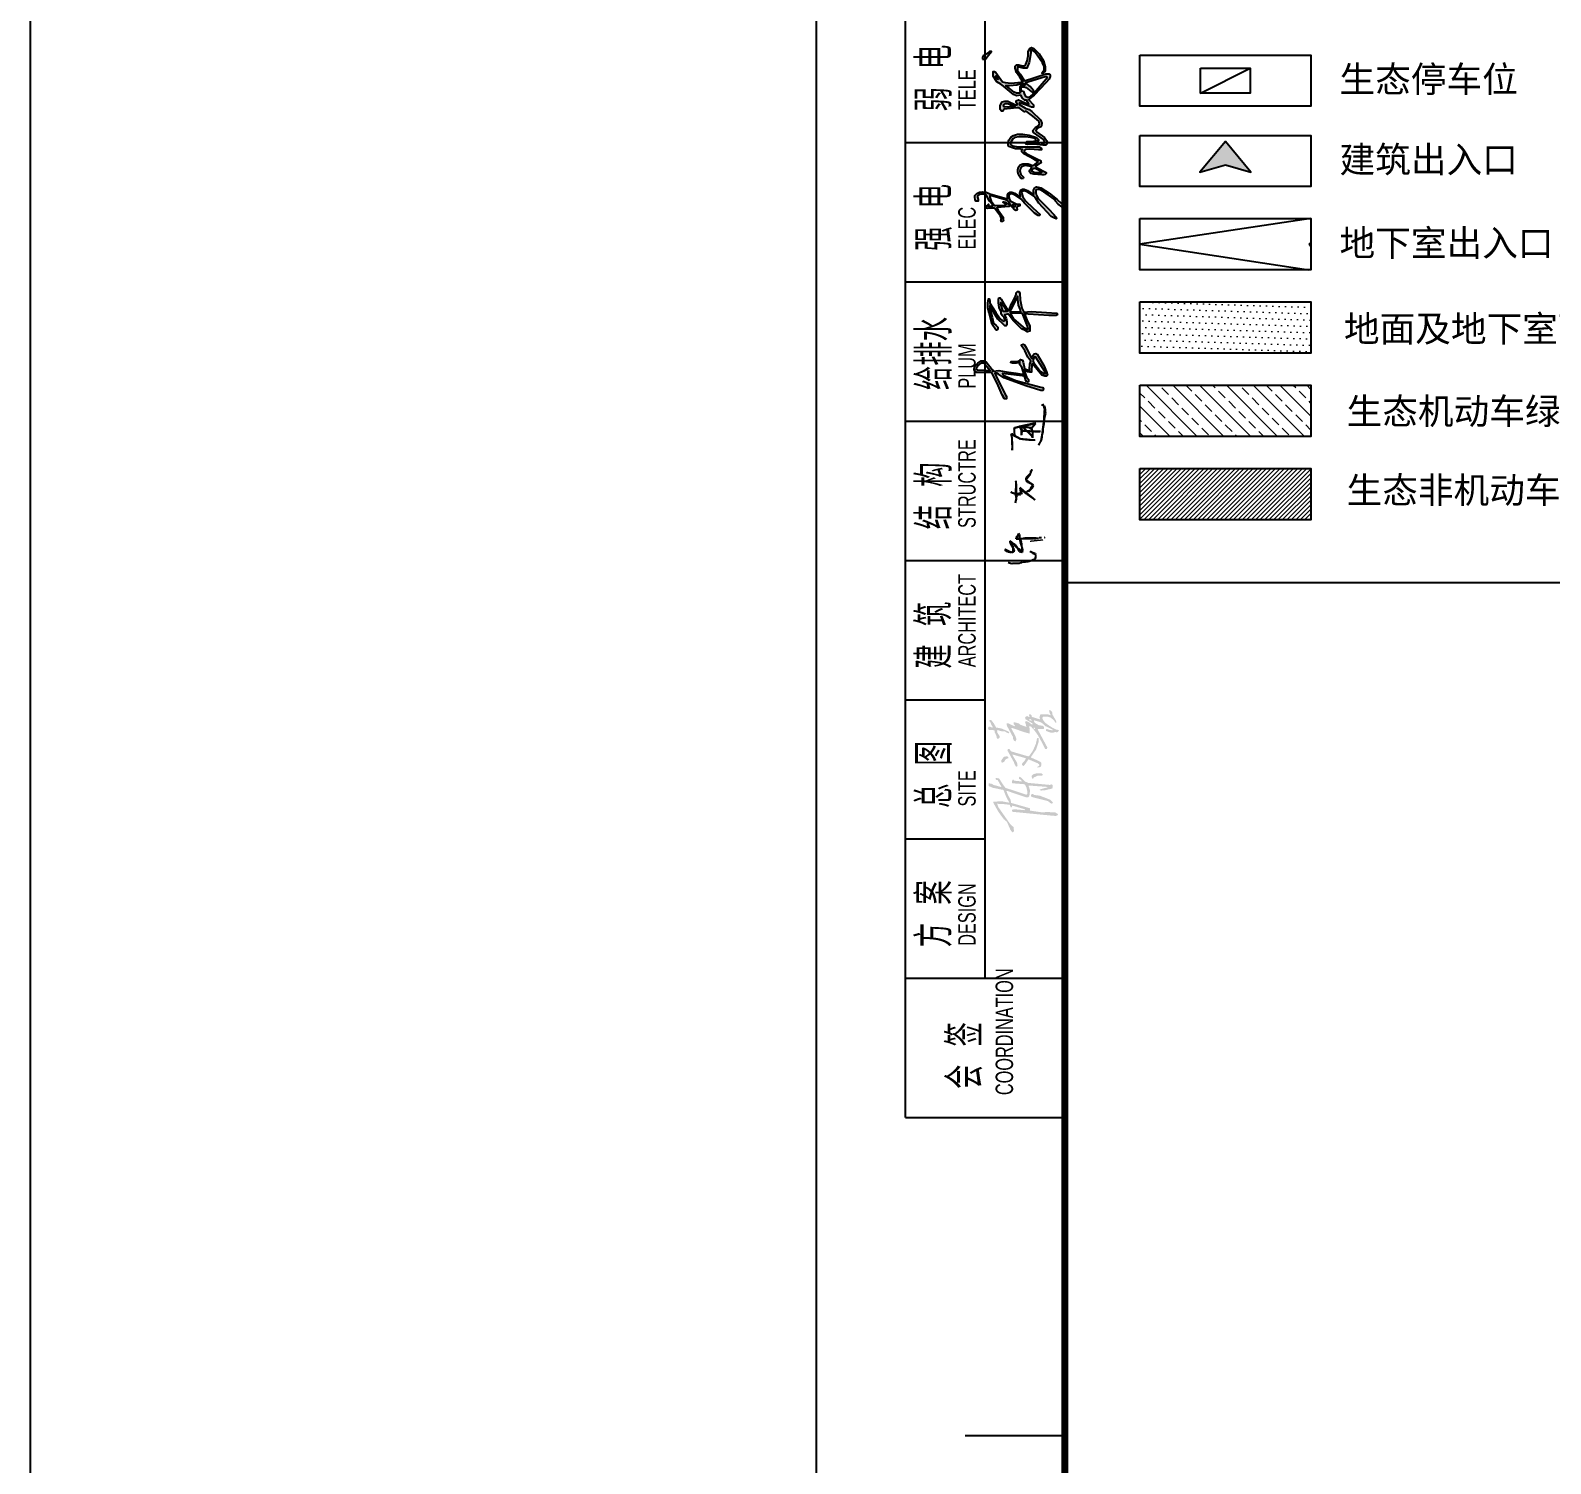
# Model space of a CAD drawing. Extents: x 36524853 to 36525459, y 2743936 to 2747542.
# Drawn here: x 36524853.7 to 36524930.1, y 2744806.7 to 2744878.7 of the extents above; entities that cross this region are included whole.
import ezdxf

# ---------------------------------------------------------------- set-up
doc = ezdxf.new("R2010")
doc.units = 0
doc.header["$LTSCALE"] = 1000
doc.header["$MEASUREMENT"] = 0
doc.layers.add('0-有效绿地', color=96, linetype='Continuous', lineweight=5)
for name, color, linetype in [('0-规划文字', 7, 'Continuous'), ('0-规划车位', 8, 'Continuous'), ('0-规划道路', 4, 'Continuous'), ('_0', 7, 'Continuous'), ('A0-11 图框-粗线', 16, 'Continuous'), ('A0-13 图框-细线', 7, 'Continuous'), ('A0-21 图框-不可改文字', 7, 'Continuous'), ('linlin', 3, 'Continuous'), ('NT图签', 7, 'Continuous'), ('TK_图框', 7, 'Continuous'), ('图层1', 7, 'Continuous'), ('签名', 7, 'Continuous'), ('道路', 251, 'Continuous'), ('道路绿化-d', 3, 'Continuous')]:
    doc.layers.add(name, color=color, linetype=linetype)
doc.layers.add('yichutu', color=7, linetype='Continuous', true_color=0xffffff, plot=False)
doc.styles.add('SKED-宋体', font='XCSG', dxfattribs={"width": 0.7, "bigfont": 'HZTXT'})
doc.styles.add('黑体', font='simhei.ttf')

# ---------------------------------------------------------------- blocks, each defined once
blk = doc.blocks.new('fdsafadf')
at = {"layer": '_0'}
h = blk.add_hatch(color=1, dxfattribs=at)
h.dxf.hatch_style = 1
h.paths.add_polyline_path([(0, -0.236), (-0.263, 0.655), (0.813, -0.236), (-0.263, -1.128)])
at = {"layer": '_0', "color": 1}
blk.add_lwpolyline([(0, -0.236), (-0.263, 0.655), (0.813, -0.236), (-0.263, -1.128)], close=True, dxfattribs=at)
blk = doc.blocks.new('车位')
at = {"layer": '道路绿化-d', "color": 8}
blk.add_line((-2.64, -1.22), (2.36, 1.28), dxfattribs=at)
blk.add_lwpolyline([(-2.64, 1.28), (2.36, 1.28), (2.36, -1.22), (-2.64, -1.22), (-2.64, 1.28)], close=True, dxfattribs=at)
blk = doc.blocks.new('A$C6C80078C')
h = blk.add_hatch(color=256)
h.paths.add_polyline_path([(1132, -620), (1144, -616), (1145, -607), (1143, -607), (1136, -607), (1133, -613), (1133, -616)], flags=16)
h.paths.add_polyline_path([(1215, -585), (1219, -564), (1228, -564), (1232, -571), (1227, -579), (1220, -586)], flags=16)
h.paths.add_polyline_path([(1014, -415), (1032, -404), (1053, -402), (1158, -345), (1172, -339), (1187, -339), (1190, -347), (1186, -361), (1160, -415), (1161, -423), (1171, -417), (1181, -409), (1197, -409), (1199, -417), (1187, -460), (1174, -476), (1153, -534), (1177, -530), (1197, -522), (1209, -526), (1210, -536), (1201, -557), (1180, -583), (1177, -592), (1181, -597), (1188, -592), (1201, -572), (1229, -526), (1244, -522), (1254, -527), (1260, -541), (1253, -556), (1251, -567), (1271, -560), (1279, -564), (1278, -576), (1268, -585), (1252, -589), (1227, -671), (1250, -664), (1276, -673), (1279, -689), (1277, -748), (1271, -768), (1268, -776), (1291, -764), (1313, -762), (1320, -762), (1317, -775), (1298, -790), (1274, -793), (1213, -829), (1194, -831), (1193, -824), (1220, -805), (1244, -776), (1255, -747), (1253, -698), (1239, -691), (1218, -702), (1193, -722), (1164, -762), (1139, -803), (1126, -831), (1122, -857), (1103, -848), (1100, -836), (1102, -818), (1096, -800), (1097, -773), (1111, -735), (1111, -729), (1126, -727), (1132, -736), (1122, -767), (1120, -790), (1121, -799), (1130, -787), (1161, -722), (1183, -701), (1201, -672), (1218, -610), (1210, -610), (1196, -616), (1182, -636), (1169, -658), (1165, -692), (1154, -710), (1142, -710), (1132, -706), (1132, -690), (1133, -646), (1114, -654), (1036, -696), (970, -731), (951, -742), (936, -738), (933, -722), (943, -716), (996, -690), (1072, -648), (1126, -608), (1155, -581), (1161, -565), (1150, -564), (1137, -567), (1122, -567), (1100, -566), (1087, -566), (1101, -514), (1143, -392), (1137, -385), (1126, -392), (1066, -424), (1034, -436), (1019, -432), (1010, -427)])
h.paths.add_polyline_path([(1049, -271), (1065, -268), (1093, -249), (1113, -245), (1122, -247), (1110, -289), (1108, -322), (1094, -345), (1090, -361), (1098, -366), (1109, -354), (1137, -288), (1147, -235), (1188, -212), (1221, -186), (1223, -171), (1210, -167), (1200, -177), (1169, -191), (1150, -203), (1148, -191), (1156, -173), (1156, -161), (1142, -156), (1129, -157), (1123, -165), (1123, -179), (1121, -205), (1118, -219), (1101, -220), (1083, -230), (1062, -238), (1036, -244), (1036, -258), (1047, -270)])
h.paths.add_polyline_path([(758, -433), (786, -416), (804, -411), (889, -364), (916, -349), (923, -347), (931, -350), (934, -357), (935, -364), (930, -371), (916, -378), (911, -383), (862, -551), (865, -562), (919, -600), (987, -629), (1031, -638), (1045, -643), (1042, -655), (1034, -656), (1001, -655), (930, -631), (854, -579), (849, -582), (821, -646), (808, -671), (798, -681), (776, -682), (762, -680), (755, -669), (752, -655), (752, -634), (763, -653), (769, -662), (782, -661), (794, -645), (832, -556), (775, -516), (765, -504), (777, -492), (787, -491), (799, -499), (808, -510), (840, -531), (847, -515), (880, -397), (871, -399), (799, -442), (776, -447), (766, -446), (762, -440)])
h.paths.add_polyline_path([(802, -300), (808, -316), (827, -325), (836, -336), (842, -349), (842, -355), (853, -355), (860, -348), (861, -335), (858, -314), (839, -298), (824, -288), (811, -286), (800, -292), (797, -297)])
h.paths.add_polyline_path([(643, -603), (652, -607), (670, -645), (670, -674), (670, -692), (683, -697), (695, -683), (695, -639), (685, -604), (670, -588), (656, -588), (644, -592), (640, -598)])
h.paths.add_polyline_path([(409, -795), (432, -772), (472, -669), (479, -615), (488, -598), (489, -586), (470, -579), (460, -588), (454, -607), (420, -746), (399, -773), (394, -785), (400, -798)], flags=17)
h.paths.add_polyline_path([(122, -412), (161, -408), (188, -377), (356, -259), (392, -245), (391, -290), (383, -369), (357, -380), (359, -391), (369, -392), (374, -396), (337, -523), (329, -516), (338, -417), (332, -390), (316, -394), (312, -405), (275, -785), (272, -823), (278, -843), (290, -849), (306, -821), (311, -741), (307, -690), (325, -569), (348, -569), (401, -383), (433, -378), (481, -351), (519, -337), (519, -346), (455, -535), (455, -551), (469, -564), (523, -571), (555, -562), (570, -556), (573, -557), (559, -745), (555, -745), (548, -718), (537, -677), (530, -667), (523, -678), (526, -718), (543, -790), (562, -796), (576, -796), (585, -783), (579, -765), (599, -552), (613, -521), (648, -485), (661, -470), (651, -460), (638, -461), (635, -473), (616, -490), (613, -491), (621, -414), (634, -403), (620, -393), (600, -391), (595, -399), (586, -513), (578, -522), (550, -536), (511, -545), (492, -545), (481, -536), (550, -328), (583, -303), (642, -265), (648, -238), (648, -229), (631, -233), (628, -240), (628, -250), (560, -288), (558, -285), (579, -210), (592, -188), (594, -163), (567, -163), (561, -178), (551, -201), (532, -291), (530, -307), (461, -335), (407, -364), (403, -365), (416, -296), (414, -209), (400, -209), (385, -217), (309, -260), (240, -311), (213, -343), (170, -361), (134, -377), (118, -388), (109, -396), (116, -409)])
blk = doc.blocks.new('liping')
at = {"layer": '图层1'}
h = blk.add_hatch(color=256, dxfattribs=at)
h.dxf.hatch_style = 1
h.paths.add_polyline_path([(-45.1, 14.9), (-54.2, 10.9), (-55.3, 10.1), (-58.1, 8.7), (-58.1, 6.9), (-55.9, 6.9), (-53.2, 8.3), (-35.9, 17.1), (-32.9, 18.2), (-32.9, 16.2), (-33.8, 14.8), (-37.5, 9.4), (-45.4, -12.3), (-49.8, -27.1), (-49.8, -29.1), (-48.7, -29.9), (-47, -29.2), (-46.5, -27.1), (-43.6, -16.1), (-39.9, -2.4), (-34.8, 10.1), (-33.2, 10.8), (-35.4, -8.6), (-35.4, -9.6), (-34.6, -9.6), (-33.7, -8.7), (-32.9, -2.8), (-31.5, 7.1), (-30.1, 14.3), (-30.8, 20), (-29.3, 21.1), (-21.4, 26.9), (-20.5, 29.1), (-20.5, 31.7), (-22.8, 35.3), (-26.6, 38.4), (-29, 38.9), (-30.3, 38.3), (-32.2, 36.2), (-32.2, 33.8), (-32.2, 26.7), (-32.2, 21.4)])
h.paths.add_polyline_path([(-30.5, 22.5), (-29.9, 35), (-28.7, 36.6), (-27.5, 36.6), (-25.6, 35.1), (-23.8, 33.1), (-22.6, 31.2), (-22.6, 29.9), (-23.9, 28.2), (-26.5, 25.8), (-29.9, 23.4)], flags=16)
h.paths.add_polyline_path([(-26.6, -10.8), (-22, -9.6), (-20, -9.1), (-19.3, -7), (-19.8, -6.7), (-20.6, -5.9), (-21, -4.9), (-21.2, -2.9), (-21.2, 0.5), (-21.2, 2.2), (-22.3, 2.7), (-23, 0.8), (-23, -3.2), (-22.5, -5.1), (-21.4, -5.1), (-20.7, -6.3), (-24.5, -6.3), (-26.9, -8.3), (-34.3, -10.6), (-40.1, -12.4), (-41.6, -13.5), (-41.5, -14.9), (-39, -14.9), (-36.3, -13.1), (-31.1, -11.2), (-29, -10.7), (-31.4, -14.4), (-31.9, -16.2), (-31.9, -18), (-30.1, -18), (-24.9, -18.3), (-23.3, -18.6), (-23.6, -19), (-34.6, -28.2), (-35.9, -31), (-35.9, -32.9), (-34.9, -33.8), (-31.5, -32.9), (-25.3, -30.1), (-18.1, -25.9), (-14, -23.5), (-13.3, -22.1), (-13.6, -20.5), (-14.6, -19.9), (-16.7, -18.8), (-18.3, -18), (-8.2, -13.1), (-4.6, -11.2), (-4, -9.7), (-4.6, -8.2), (-5.7, -8.2), (-10.2, -11.4), (-16.9, -14.3), (-20.9, -17.2), (-24, -16.2), (-28.5, -15.9), (-30.3, -15.9), (-30.3, -14.7), (-29.6, -13.6), (-28, -11.2)])
h.paths.add_polyline_path([(-20.7, -19.3), (-19.5, -19.5), (-17, -20.5), (-16.5, -21.9), (-31, -31), (-33.2, -32.1), (-33.2, -30.2), (-31.1, -27), (-22.6, -20.4)], flags=16)
h.paths.add_polyline_path([(11.1, -8.2), (9.1, -12.2), (8.2, -14), (8.8, -16.2), (10.7, -16.2), (13.7, -16.2), (19.9, -13.3), (25.9, -11.1), (25.7, -14.6), (24.4, -35.1), (24.4, -41.9), (25.2, -43.8), (26.5, -42.9), (27.2, -32.9), (28.2, -17.5), (27.7, -10.5), (31.4, -8.4), (39.7, -6.8), (46.5, -6.3), (48.1, -5.3), (48.1, -4.2), (46.8, -2.8), (45.1, -2.8), (43.4, -2.1), (39.2, -0.2), (35.3, 2), (30.6, 3.8), (29, 5.1), (35.8, 9.4), (40.3, 12), (41.7, 13), (41.7, 14.3), (40.2, 14.8), (36.9, 14.8), (32.2, 14), (27.9, 12), (25.7, 12), (24.1, 10.7), (22.2, 9.1), (19.2, 8.5), (18.7, 10.2), (19.4, 11.1), (21, 13.2), (27.3, 17.3), (36.5, 23.3), (38.6, 23.3), (40.8, 23.8), (40.8, 24.5), (36.4, 25.3), (31.9, 25.3), (27, 24), (15.5, 20.8), (10, 17.4), (9.9, 16.7), (10.9, 15.2), (12.7, 15.2), (14.3, 16.9), (16.6, 19.5), (22.6, 21), (31.3, 23.3), (33.8, 23.3), (30.8, 21.5), (20.7, 15.3), (15.5, 9.9), (14, 8.5), (14, 7.1), (15.2, 6.4), (18.1, 6.4), (21.5, 7.2), (24.9, 8.9), (25.6, 5.7), (25.6, 4.8), (19.3, 0.3)])
h.paths.add_polyline_path([(21.1, -0.3), (26.7, 3.2), (26.1, -8.9), (13.6, -14.1), (11.4, -14.7), (10.4, -14.1), (11.4, -12.2), (12.7, -9.6), (15, -7.1)], flags=16)
h.paths.add_polyline_path([(28, 3.7), (30.6, 2.2), (37.4, -1.3), (41.1, -3.2), (43.1, -4), (43.1, -4.5), (40.4, -4.5), (34.4, -5.1), (30.5, -6.6), (28, -7.3)], flags=16)
h.paths.add_polyline_path([(28.4, 6), (28.2, 6.8), (28.4, 10.2), (35.5, 12.5), (37, 12.5), (34.5, 10.1)], flags=16)
for points in [[(-57.7, 9), (-54.2, 10.9), (-45.1, 14.9), (-32.2, 21.4), (-32.2, 26.7), (-32.2, 33.8), (-32.2, 36.2), (-30.3, 38.3), (-29, 38.9), (-26.6, 38.4), (-22.8, 35.3), (-20.5, 31.7), (-20.5, 29.1), (-21.4, 26.9), (-29.3, 21.1), (-30.8, 20), (-30.1, 14.3), (-31.5, 7.1), (-32.9, -2.8), (-33.7, -8.7), (-34.6, -9.6), (-35.4, -9.6), (-35.4, -8.6), (-33.2, 10.8), (-34.8, 10.1), (-39.9, -2.4), (-43.6, -16.1), (-46.5, -27.1), (-47, -29.2), (-48.7, -29.9), (-49.8, -29.1), (-49.8, -27.1), (-45.4, -12.3), (-37.5, 9.4), (-33.8, 14.8), (-32.9, 16.2), (-32.9, 18.2), (-35.9, 17.1), (-53.2, 8.3), (-55.9, 6.9), (-58.1, 6.9), (-58.1, 8.7), (-55.3, 10.1), (-54.2, 10.9)], [(-30.5, 22.5), (-29.9, 35), (-28.7, 36.6), (-27.5, 36.6), (-25.6, 35.1), (-23.8, 33.1), (-22.6, 31.2), (-22.6, 29.9), (-23.9, 28.2), (-26.5, 25.8), (-29.9, 23.4), (-30.5, 22.5)], [(10, 17.4), (15.5, 20.8), (27, 24), (31.9, 25.3), (36.4, 25.3), (40.8, 24.5), (40.8, 23.8), (38.6, 23.3), (36.5, 23.3), (27.3, 17.3), (21, 13.2), (19.4, 11.1), (18.7, 10.2), (19.2, 8.5), (22.2, 9.1), (24.1, 10.7), (25.7, 12), (27.9, 12), (32.2, 14), (36.9, 14.8), (40.2, 14.8), (41.7, 14.3), (41.7, 13), (40.3, 12), (35.8, 9.4), (29, 5.1), (30.6, 3.8), (35.3, 2), (39.2, -0.2), (43.4, -2.1), (45.1, -2.8), (46.8, -2.8), (48.1, -4.2), (48.1, -5.3), (46.5, -6.3), (39.7, -6.8), (31.4, -8.4), (27.7, -10.5), (28.2, -17.5), (27.2, -32.9), (26.5, -42.9), (25.2, -43.8), (24.4, -41.9), (24.4, -35.1), (25.7, -14.6), (25.9, -11.1), (19.9, -13.3), (13.7, -16.2), (10.7, -16.2), (8.8, -16.2), (8.2, -14), (9.1, -12.2), (11.1, -8.2), (19.3, 0.3), (25.6, 4.8), (25.6, 5.7), (24.9, 8.9), (21.5, 7.2), (18.1, 6.4), (15.2, 6.4), (14, 7.1), (14, 8.5), (15.5, 9.9), (20.7, 15.3), (30.8, 21.5), (33.8, 23.3), (33.8, 23.3), (31.3, 23.3), (22.6, 21), (16.6, 19.5), (14.3, 16.9), (12.7, 15.2), (10.9, 15.2), (9.9, 16.7), (10, 17.4)], [(-41.6, -13.5), (-40.1, -12.4), (-34.3, -10.6), (-26.9, -8.3), (-24.5, -6.3), (-20.7, -6.3), (-21.4, -5.1), (-22.5, -5.1), (-23, -3.2), (-23, 0.8), (-22.3, 2.7), (-21.2, 2.2), (-21.2, 0.5), (-21.2, -2.9), (-21, -4.9), (-20.6, -5.9), (-19.8, -6.7), (-19.3, -7), (-20, -9.1), (-22, -9.6), (-26.6, -10.8), (-28, -11.2), (-29.6, -13.6), (-30.3, -14.7), (-30.3, -15.9), (-28.5, -15.9), (-24, -16.2), (-20.9, -17.2), (-16.9, -14.3), (-10.2, -11.4), (-5.7, -8.2), (-4.6, -8.2), (-4, -9.7), (-4.6, -11.2), (-8.2, -13.1), (-18.3, -18), (-16.7, -18.8), (-14.6, -19.9), (-13.6, -20.5), (-13.3, -22.1), (-14, -23.5), (-18.1, -25.9), (-25.3, -30.1), (-31.5, -32.9), (-34.9, -33.8), (-35.9, -32.9), (-35.9, -31), (-34.6, -28.2), (-23.6, -19), (-23.3, -18.6), (-24.9, -18.3), (-30.1, -18), (-31.9, -18), (-31.9, -16.2), (-31.4, -14.4), (-29, -10.7), (-31.1, -11.2), (-36.3, -13.1), (-39, -14.9), (-41.5, -14.9), (-41.6, -13.5)], [(26.7, 3.2), (21.1, -0.3), (15, -7.1), (12.7, -9.6), (11.4, -12.2), (10.4, -14.1), (11.4, -14.7), (13.6, -14.1), (26.1, -8.9), (26.7, 3.2)], [(28, 3.7), (28, -7.3), (30.5, -6.6), (34.4, -5.1), (40.4, -4.5), (43.1, -4.5), (43.1, -4), (41.1, -3.2), (37.4, -1.3), (30.6, 2.2), (28, 3.7)], [(28.4, 10.2), (35.5, 12.5), (37, 12.5), (37, 12.5), (34.5, 10.1), (28.4, 6), (28.2, 6.8), (28.4, 10.2)], [(-20.7, -19.3), (-22.6, -20.4), (-31.1, -27), (-33.2, -30.2), (-33.2, -32.1), (-31, -31), (-16.5, -21.9), (-17, -20.5), (-19.5, -19.5), (-20.7, -19.3)]]:
    blk.add_lwpolyline(points, close=True, dxfattribs=at)
blk = doc.blocks.new('许志通')
at = {"layer": '签名'}
for points, const_width in [([(41219813, 665657), (41219551, 664800)], 506), ([(41219551, 664800), (41219616, 664010)], 506), ([(41222503, 665758), (41222364, 664853)], 506), ([(41222364, 664853), (41222503, 664366)], 506), ([(41222578, 665327), (41222380, 664800)], 506), ([(41222380, 664800), (41222446, 664208)], 506), ([(41222991, 666524), (41222503, 665758)], 506), ([(41223173, 666512), (41222578, 665327)], 506), ([(41223038, 664078), (41223962, 664735)], 506), ([(41223962, 664735), (41224816, 665130)], 506), ([(41224036, 664436), (41224524, 664923)], 506), ([(41224802, 664714), (41224245, 663809)], 506), ([(41225281, 665195), (41224488, 664275)], 506), ([(41224524, 664923), (41225081, 665201)], 506), ([(41225081, 665201), (41224802, 664714)], 506), ([(41224816, 665130), (41225281, 665195)], 506), ([(41237480, 664923), (41236923, 663531)], 506), ([(41237590, 664997), (41237196, 664405)], 506), ([(41247998, 664575), (41251342, 664644)], 506), ([(41248038, 664639), (41249050, 664595)], 506), ([(41249050, 664595), (41250159, 664686)], 506), ([(41250159, 664686), (41251083, 664686)], 506), ([(41252108, 664923), (41250854, 662556)], 506), ([(41251083, 664686), (41251591, 664732)], 506), ([(41251342, 664644), (41252108, 664923)], 506), ([(41251591, 664732), (41251867, 664870)], 506), ([(41251867, 664870), (41252143, 664779)], 506), ([(41252143, 664779), (41252095, 664410)], 506), ([(41219616, 664010), (41219616, 663486)], 506), ([(41219616, 663486), (41219616, 662893)], 506), ([(41219616, 662893), (41219682, 662498)], 506), ([(41219682, 662498), (41219945, 662104)], 506), ([(41219945, 662104), (41219945, 661511)], 506), ([(41219945, 661511), (41220011, 661117)], 506), ([(41220011, 661117), (41220076, 660524)], 506), ([(41222434, 662278), (41222364, 661999)], 506), ([(41222364, 661999), (41223130, 662138)], 506), ([(41222573, 662835), (41222434, 662278)], 506), ([(41222446, 664208), (41223038, 664078)], 506), ([(41222503, 664366), (41224036, 664436)], 506), ([(41223757, 663461), (41222573, 662835)], 506), ([(41223038, 662631), (41222643, 662169)], 506), ([(41222643, 662169), (41222840, 661906)], 506), ([(41222840, 661906), (41224290, 662366)], 506), ([(41223568, 663486), (41223038, 662631)], 506), ([(41223130, 662138), (41224733, 662278)], 506), ([(41224488, 664275), (41223568, 663486)], 506), ([(41224245, 663809), (41223757, 663461)], 506), ([(41224290, 662366), (41224816, 662563)], 506), ([(41224733, 662278), (41225359, 662417)], 506), ([(41224816, 662563), (41226266, 662761)], 506), ([(41225359, 662417), (41226126, 662765)], 506), ([(41226003, 663683), (41225741, 663683)], 506), ([(41225741, 663683), (41225741, 662434)], 506), ([(41225741, 662434), (41226003, 661052)], 506), ([(41225777, 663461), (41225777, 662974)], 506), ([(41227101, 663043), (41225777, 663461)], 506), ([(41225777, 662974), (41225847, 660746)], 506), ([(41225847, 660746), (41225847, 659981)], 506), ([(41226726, 663091), (41226003, 663683)], 506), ([(41226003, 661052), (41226003, 660262)], 506), ([(41226126, 662765), (41226892, 662765)], 506), ([(41226266, 662761), (41226529, 662828)], 506), ([(41226529, 662828), (41226726, 663091)], 506), ([(41226892, 662765), (41227101, 663043)], 506), ([(41234763, 663809), (41236296, 663531)], 506), ([(41234958, 663813), (41235816, 663550)], 506), ([(41237759, 661651), (41235738, 659076)], 506), ([(41237065, 660984), (41235746, 659078)], 506), ([(41235816, 663550), (41236802, 663748)], 506), ([(41236296, 663531), (41236644, 663391)], 506), ([(41236644, 663391), (41237341, 663600)], 506), ([(41236802, 663748), (41237788, 663748)], 506), ([(41236923, 663531), (41236853, 662765)], 506), ([(41236853, 662765), (41236923, 662487)], 506), ([(41236923, 662487), (41237132, 662417)], 506), ([(41237196, 662434), (41236999, 662236)], 506), ([(41236999, 662236), (41237328, 662169)], 506), ([(41238186, 662434), (41237065, 660984)], 506), ([(41237196, 664405), (41237130, 663353)], 506), ([(41237130, 663353), (41237196, 662434)], 506), ([(41237132, 662417), (41238037, 662556)], 506), ([(41237328, 662169), (41238120, 662498)], 506), ([(41237341, 663600), (41238803, 663600)], 506), ([(41237550, 661025), (41238107, 660120)], 506), ([(41238664, 662695), (41237759, 661651)], 506), ([(41237788, 663748), (41239566, 663615)], 506), ([(41238037, 662556), (41238385, 662626)], 506), ([(41238120, 662498), (41238646, 662631)], 506), ([(41238646, 662631), (41238186, 662434)], 506), ([(41238385, 662626), (41238664, 662695)], 506), ([(41238803, 663600), (41239570, 663600)], 506), ([(41239291, 659424), (41240615, 661164)], 506), ([(41239566, 663615), (41240228, 663683)], 506), ([(41239566, 659670), (41240030, 660787)], 506), ([(41239570, 663600), (41240266, 663739)], 506), ([(41240030, 660787), (41240556, 661182)], 506), ([(41240228, 663683), (41240425, 663683)], 506), ([(41240556, 661182), (41241016, 661182)], 506), ([(41240615, 661164), (41242008, 660050)], 506), ([(41241016, 661182), (41242138, 660065)], 506), ([(41250851, 662428), (41250575, 659753)], 506), ([(41250785, 661303), (41250645, 660050)], 506), ([(41250854, 662556), (41250785, 661303)], 506), ([(41251775, 664226), (41250851, 662428)], 506), ([(41251551, 663879), (41252387, 664088)], 506), ([(41252095, 664410), (41251775, 664226)], 506), ([(41251775, 662288), (41252603, 662150)], 506), ([(41251899, 662278), (41253850, 662278)], 506), ([(41252735, 660816), (41251969, 659981)], 506), ([(41252143, 664041), (41253528, 664132)], 506), ([(41252927, 661044), (41252375, 660400)], 506), ([(41252387, 664088), (41253083, 664088)], 506), ([(41252603, 662150), (41253252, 662244)], 506), ([(41253223, 661303), (41252735, 660816)], 506), ([(41252879, 661875), (41252743, 657449)], 506), ([(41253083, 662278), (41252874, 661512)], 506), ([(41252874, 661512), (41252874, 660607)], 506), ([(41253712, 661735), (41252927, 661044)], 506), ([(41253083, 664088), (41253501, 664088)], 506), ([(41253710, 662626), (41253083, 662278)], 506), ([(41253850, 661930), (41253223, 661303)], 506), ([(41253252, 662244), (41253620, 662288)], 506), ([(41253501, 664088), (41253710, 663670)], 506), ([(41253528, 664132), (41253712, 664041)], 506), ([(41253620, 662288), (41253852, 662335)], 506), ([(41253710, 663670), (41253989, 662904)], 506), ([(41253780, 661582), (41253710, 662626)], 506), ([(41253712, 664041), (41253760, 663532)], 506), ([(41253896, 661735), (41253712, 661735)], 506), ([(41253760, 663532), (41253760, 663163)], 506), ([(41253760, 663163), (41253852, 663073)], 506), ([(41253760, 660906), (41253896, 661735)], 506), ([(41253760, 660215), (41253760, 660906)], 506), ([(41253850, 661234), (41253780, 661582)], 506), ([(41253780, 660468), (41253850, 661234)], 506), ([(41253850, 662278), (41253850, 661930)], 506), ([(41253852, 663073), (41254772, 658600)], 506), ([(41253989, 662904), (41254825, 658936)], 506), ([(41220076, 660524), (41220208, 660065)], 506), ([(41220208, 660065), (41220733, 658813)], 506), ([(41220483, 659145), (41220901, 658728)], 506), ([(41220733, 658813), (41220865, 658813)], 506), ([(41220865, 658813), (41221461, 658683)], 506), ([(41220901, 658728), (41221877, 658728)], 506), ([(41221461, 658683), (41221855, 658683)], 506), ([(41221855, 658683), (41222052, 658813)], 506), ([(41221877, 658728), (41222155, 659493)], 506), ([(41222052, 658813), (41222315, 659405)], 506), ([(41222155, 659493), (41222434, 659702)], 506), ([(41222315, 659405), (41222446, 659867)], 506), ([(41222434, 659702), (41222573, 659981)], 506), ([(41222446, 659867), (41222643, 660194)], 506), ([(41225153, 660133), (41225504, 656843)], 338), ([(41225847, 659981), (41225777, 659633)], 506), ([(41225777, 659633), (41225777, 659354)], 506), ([(41225777, 659354), (41225917, 657962)], 506), ([(41225917, 657962), (41226056, 657892)], 506), ([(41226003, 660262), (41226003, 658550)], 506), ([(41226056, 657892), (41226056, 657196)], 506), ([(41235746, 659078), (41235483, 658880)], 506), ([(41237590, 660589), (41238120, 659997)], 506), ([(41238107, 660120), (41238594, 659911)], 506), ([(41238120, 659997), (41238712, 659472)], 506), ([(41238594, 659911), (41239291, 659424)], 506), ([(41238712, 659472), (41239172, 659275)], 506), ([(41239172, 659275), (41239566, 659670)], 506), ([(41242008, 660050), (41242983, 659911)], 506), ([(41242138, 660065), (41243255, 659602)], 506), ([(41249283, 658002), (41250483, 657355)], 506), ([(41249461, 657892), (41250785, 657196)], 506), ([(41250483, 657355), (41251311, 657218)], 506), ([(41250575, 659753), (41250619, 658831)], 506), ([(41250645, 660050), (41250645, 659076)], 506), ([(41250785, 657196), (41251481, 657127)], 506), ([(41251551, 659633), (41251133, 659493)], 506), ([(41251133, 659493), (41251690, 659493)], 506), ([(41251219, 659431), (41252467, 659431)], 506), ([(41251311, 657218), (41251727, 657124)], 506), ([(41251481, 657127), (41252038, 657057)], 506), ([(41251969, 659981), (41251551, 659633)], 506), ([(41251690, 659493), (41252596, 659493)], 506), ([(41252051, 660122), (41251727, 659800)], 506), ([(41251727, 657124), (41252419, 657033)], 506), ([(41252038, 657057), (41252735, 656848)], 506), ([(41252375, 660400), (41252051, 660122)], 506), ([(41252419, 657033), (41253252, 656940)], 506), ([(41252467, 659431), (41253111, 659615)], 506), ([(41252596, 659493), (41253292, 659702)], 506), ([(41252735, 659076), (41252665, 657614)], 506), ([(41252665, 657614), (41252665, 657475)], 506), ([(41252805, 659981), (41252735, 659076)], 506), ([(41252874, 660607), (41252805, 659981)], 506), ([(41253111, 659615), (41253528, 659706)], 506), ([(41253252, 656940), (41253988, 656849)], 506), ([(41253292, 659702), (41253571, 660120)], 506), ([(41254128, 659285), (41253432, 659841)], 506), ([(41253528, 659706), (41253668, 659846)], 506), ([(41253571, 660120), (41253780, 660468)], 506), ([(41253668, 659846), (41253760, 660215)], 506), ([(41254755, 658728), (41254128, 659285)], 506), ([(41254825, 658936), (41254755, 658728)], 506), ([(41259017, 656664), (41259709, 656940)], 506), ([(41259213, 656987), (41259562, 657127)], 506), ([(41259213, 656709), (41259213, 656987)], 506), ([(41226056, 656570), (41226126, 656291)], 506), ([(41252735, 656848), (41253571, 656848)], 506), ([(41253571, 656848), (41254546, 656639)], 506), ([(41253988, 656849), (41255328, 656664)], 506), ([(41254546, 656639), (41255173, 656639)], 506), ([(41255173, 656639), (41256427, 656431)], 506), ([(41255328, 656664), (41256296, 656618)], 506), ([(41256296, 656618), (41257448, 656527)], 506), ([(41256427, 656431), (41257193, 656222)], 506), ([(41257193, 656222), (41258308, 656291)], 506), ([(41257448, 656527), (41258324, 656480)], 506), ([(41258308, 656291), (41259004, 656431)], 506), ([(41258324, 656480), (41259017, 656664)], 506), ([(41259004, 656431), (41259144, 656500)], 506), ([(41259144, 656500), (41259213, 656709)], 506)]:
    blk.add_lwpolyline(points, dxfattribs=dict(at, const_width=const_width))
blk = doc.blocks.new('huang')
at = {"layer": '图层1'}
h = blk.add_hatch(color=256, dxfattribs=at)
h.dxf.hatch_style = 1
h.paths.add_polyline_path([(-41.59, 13.8), (-43.15, 12.65), (-45.61, 10.83), (-46.78, 10.32), (-47.24, 10.48), (-47.68, 10.89), (-48.13, 10.59), (-48.13, 10.06), (-47.77, 9.33), (-47, 9.55), (-46.01, 9.55), (-42.61, 12), (-41.37, 12.77), (-41.34, 12.52), (-40.76, 6.74), (-40.42, 6.33), (-39.94, 6.33), (-39.61, 7.11), (-38.67, 8.52), (-38.51, 9.3), (-38.66, 9.67), (-38.87, 9.43), (-39.09, 8.9), (-39.81, 8), (-40.09, 8.52), (-40.34, 13.35), (-40.34, 13.83), (-38.13, 15.53), (-36.18, 16.2), (-35.58, 16.2), (-35.4, 15.81), (-37.7, 7.95), (-37.99, 7.38), (-39.29, 6.28), (-40.07, 5.94), (-42.36, 3.94), (-42.76, 3.34), (-42.59, 2.86), (-42.12, 2.65), (-41.44, 2.86), (-40.8, 2.37), (-40.51, 1.38), (-39.7, 1.38), (-39.7, 2.78), (-38.83, 4.5), (-38.01, 6.1), (-36.85, 6.66), (-35.54, 6.83), (-35.03, 6.45), (-34.55, 6.09), (-34.55, 5.27), (-35.14, 3.66), (-36.02, 2.28), (-37.1, 0.59), (-39.1, -0.98), (-44.01, -5.93), (-45.17, -7.69), (-45.17, -8.48), (-44.7, -8.69), (-41.52, -5.08), (-37.97, -1.51), (-36.03, -0.18), (-34.09, 0.28), (-33.31, 0.12), (-32.99, -0.75), (-33.58, -2.31), (-34.43, -3.61), (-35.71, -5.59), (-36.76, -6.52), (-39.19, -8.04), (-45.67, -14.23), (-46.6, -15.86), (-46.87, -16.64), (-46.49, -16.99), (-44.72, -15.44), (-41.97, -12.84), (-38.56, -9.61), (-36.9, -7.83), (-35.28, -6.95), (-34.07, -6.54), (-33.38, -6.54), (-32.66, -6.54), (-32.42, -7.32), (-32.42, -8.44), (-33.5, -10.54), (-37.1, -15.71), (-38.08, -16.29), (-39.62, -17.59), (-41.03, -19.4), (-41.26, -20.19), (-41.26, -20.71), (-40.86, -20.99), (-37.28, -17.12), (-34.12, -13.24), (-31.6, -9.03), (-31.29, -7.78), (-31.06, -6.85), (-31.71, -6.01), (-32.65, -5.49), (-33.31, -5.49), (-33.87, -5.66), (-34.66, -5.66), (-34.66, -5.46), (-34.66, -5.09), (-32.91, -2.52), (-32.15, -0.79), (-32.15, 0.01), (-32.53, 0.72), (-33.29, 1.16), (-34.16, 1.34), (-35.19, 1), (-35.89, 1), (-35.89, 1.41), (-35.4, 2.13), (-34.18, 3.95), (-33.66, 5.28), (-33.66, 6.08), (-34.31, 7.02), (-34.96, 7.46), (-35.63, 7.46), (-37.01, 7.46), (-37.01, 7.65), (-36.86, 8.15), (-36.34, 9.85), (-34.44, 16.09), (-33.71, 17.9), (-33.45, 19.58), (-33.71, 21.22), (-34.39, 22.58), (-35.31, 23.53), (-36.35, 23.53), (-37.28, 23.34), (-38.19, 23.16), (-38.19, 22.43), (-38.19, 21.93), (-37.29, 21.93), (-36.19, 22.27), (-35.54, 22.27), (-34.95, 21.6), (-34.62, 20.6), (-34.62, 19.19), (-34.62, 18.31), (-34.95, 17.97), (-38.11, 16.25), (-39.82, 14.83), (-40.22, 14.61), (-40.57, 14.86), (-40.57, 15.85), (-40.57, 16.86), (-39.68, 16.86), (-40.23, 17.41), (-41.18, 18), (-41.67, 18), (-41.84, 17.08), (-41.59, 15.53)])
h.paths.add_polyline_path([(-40.45, 4.83), (-39.82, 4.83), (-39.82, 4.41), (-39.82, 3.69), (-40.6, 3.55), (-41.01, 3.83), (-41.05, 4.06)], flags=16)
h.paths.add_polyline_path([(-21.93, 1.05), (-21.13, 0.31), (-20.57, -1.24), (-20.94, -4.09), (-21.37, -4.69), (-22.48, -4.15), (-23.03, -3.45), (-23.69, -3.45), (-24.52, -4.2), (-24.83, -5.67), (-25.13, -9.56), (-25.13, -10.59), (-24.96, -11.27), (-24.5, -11.72), (-24.04, -11.72), (-21.72, -7.3), (-20.82, -6.44), (-20.02, -7.74), (-19.12, -9.21), (-18.03, -8.93), (-17.31, -7.46), (-14.51, -1.8), (-13.71, -0.85), (-13.04, -0.85), (-12.53, -1.55), (-12.37, -3.66), (-12.79, -7.96), (-12.79, -9.37), (-12.06, -9.37), (-11.33, -8.32), (-11.33, -2.07), (-11.33, 2.04), (-10.81, 4.99), (-10.17, 5.9), (-9.02, 5.71), (-7.36, 4.74), (-6.57, 3.81), (-6.27, 1.63), (-6.27, -1.26), (-6.63, -4.15), (-7.17, -6.26), (-7.78, -6.55), (-8.25, -6.19), (-8.57, -5.01), (-8.57, -3.47), (-8.57, -2.14), (-9.11, -1.65), (-9.57, -1.65), (-10.02, -1.9), (-10.18, -2.7), (-9.94, -5.61), (-10.44, -10.1), (-10.44, -11.48), (-9.99, -12.04), (-8.86, -12.28), (-8.14, -11.96), (-6.63, -10.84), (-3.85, -6.88), (-3.25, -6.54), (-2.11, -7.63), (-1.32, -9), (-0.65, -9.38), (0.46, -9.54), (1.34, -9.21), (2.17, -8.89), (6.16, -4.68), (7.23, -3.32), (7.49, -2.39), (7.71, -1.63), (8.51, -0.3), (9.63, 1.57), (10.29, 1.57), (10.29, 1.09), (9.35, -2.01), (8.38, -4.46), (8.38, -4.92), (8.38, -5.39), (9.48, -5.39), (12.23, -2.96), (14.26, -5.74), (20.46, -11.51), (22.21, -13.14), (23.57, -13.76), (24.31, -13.76), (24.93, -12.96), (24.93, -11.57), (24.07, -9), (22.95, -5.69), (21.38, -1.05), (24.61, 1.12), (26.56, 2.44), (28.24, 2.44), (28.07, 1.59), (27.69, -0.36), (27.69, -1.42), (27.69, -2.19), (30.38, -3.35), (35.32, -4.18), (36.63, -4.18), (36.63, -4.74), (35.77, -6.16), (30.23, -9.86), (28.48, -10.66), (26.88, -10.66), (25.7, -9.92), (25.14, -9.56), (25.14, -10.12), (26.15, -11.25), (28.25, -11.25), (31.27, -10.36), (34.76, -8.2), (37.34, -5.66), (37.96, -4.47), (37.63, -3.73), (35.89, -2.79), (33.76, -2.79), (31.33, -2.34), (29.64, -1.6), (28.78, -0.92), (28.78, 0.17), (29.34, 1.8), (29.34, 2.92), (28.72, 3.58), (27.62, 3.58), (25.43, 2.95), (23.18, 1.36), (20.91, -0.23), (20.6, 2.34), (20.22, 5.6), (20.54, 8.64), (20.96, 9.89), (25.52, 13.26), (25.96, 14), (25.96, 14.53), (25.34, 14.53), (23.77, 14.53), (20.9, 12.67), (19.71, 10.67), (18.71, 9.44), (14.56, 4.38), (13.91, 2.99), (14.27, 0.74), (12.76, -0.03), (11.75, -1.18), (11.75, -1.98), (9.88, -3.19), (9.88, -2.81), (11.96, 2.05), (11.45, 3.2), (10.68, 3.2), (10.3, 2.64), (9.53, 2.64), (9.53, 3.41), (11.33, 7.22), (11.33, 8.7), (10.98, 10.09), (9.14, 11.1), (7.19, 11.1), (6.39, 10.45), (6.39, 9.68), (7.43, 9.15), (8.01, 2.87), (8.01, 1.71), (6.11, -1.04), (6.45, -1.88), (3.86, -5.1), (1.43, -8.12), (0.16, -8.44), (-0.7, -8.06), (-1.74, -6.43), (-3.25, -5.04), (-4.1, -5.42), (-7.66, -10.39), (-8.66, -10.96), (-9.26, -10.96), (-9.26, -9.18), (-8.9, -7.29), (-8.31, -7.29), (-8.31, -7.97), (-7.57, -7.97), (-6.59, -6.96), (-5.5, -3.26), (-5.02, -0.12), (-5.02, 2.48), (-5.64, 4.43), (-6.43, 5.78), (-7.97, 6.72), (-9.15, 7.16), (-10.47, 7.16), (-11.18, 6.71), (-11.72, 4.98), (-12.19, 3.52), (-12.19, 1.64), (-12.63, 0.01), (-12.63, 0.35), (-13.8, 0.35), (-14.8, -0.6), (-17.38, -5.69), (-18.77, -7.68), (-19.79, -6.22), (-20.58, -5.08), (-19.6, -2.74), (-19.6, -0.15), (-20.1, 1.09), (-21.11, 1.96), (-22.66, 2.3), (-23.67, 2.3), (-25.17, 1.96), (-26.57, 1.06), (-27.04, 0.14), (-26.91, -0.29), (-26.28, -0.45), (-25.8, 0.02), (-24.99, 0.8), (-23.38, 1.34)])
h.paths.add_polyline_path([(-23.53, -4.68), (-22.52, -4.88), (-21.74, -5.63), (-21.74, -6.35), (-23.65, -9.78), (-24.11, -9.3), (-24.11, -7.72), (-23.94, -5.73)], flags=16)
h.paths.add_polyline_path([(8.74, 3.75), (8.39, 9.07), (9.5, 9.33), (10.14, 8.46), (10.14, 7.45), (9, 3.75)], flags=16)
h.paths.add_polyline_path([(13.06, -2.46), (13.45, -1.8), (14.57, -1.14), (15.55, -0.84), (16.13, -0.58), (16.34, 0.4), (17.09, 0.61), (17.94, 0.61), (18.37, 0.06), (18.37, -0.81), (18.1, -1.85), (16.16, -4.23), (15.72, -4.77), (15.72, -5.46), (16.02, -5.78), (16.59, -5.43), (18.51, -3.79), (20.31, -1.7), (20.63, -1.7), (21.1, -3.2), (23.56, -11.17), (23.56, -11.88), (23.23, -12.19), (22.17, -11.78), (15.29, -5.76), (13.27, -3.35)], flags=16)
h.paths.add_polyline_path([(15.35, 2.9), (15.83, 4.09), (19.16, 8.21), (19.16, 6.35), (19.4, 2.78), (20.19, 0.4), (19.91, -1.01), (19.4, -1.33), (19.12, -0.99), (19.12, -0.14), (19.12, 0.6), (18.21, 1.37), (17.55, 1.37), (16.76, 1.37), (15.35, 1.17)], flags=16)
h.paths.add_polyline_path([(22.12, 11.91), (22.45, 12.82), (23.18, 13.3), (23.94, 13.09), (22.74, 12.47)], flags=16)
h.paths.add_polyline_path([(33.75, 19.5), (32.99, 19.85), (32.18, 19.71), (32.18, 18.36), (34.12, 16.78), (35.97, 15.27), (35.97, 15.74), (35.97, 16.37), (34.77, 17.7)])
for points in [[(-47.68, 10.89), (-47.24, 10.48), (-46.78, 10.32), (-45.61, 10.83), (-43.15, 12.65), (-41.59, 13.8), (-41.59, 15.53), (-41.84, 17.08), (-41.67, 18), (-41.18, 18), (-40.23, 17.41), (-39.68, 16.86), (-40.57, 16.86), (-40.57, 15.85), (-40.57, 14.86), (-40.22, 14.61), (-39.82, 14.83), (-38.11, 16.25), (-34.95, 17.97), (-34.62, 18.31), (-34.62, 19.19), (-34.62, 20.6), (-34.95, 21.6), (-35.54, 22.27), (-36.19, 22.27), (-37.29, 21.93), (-38.19, 21.93), (-38.19, 22.43), (-38.19, 23.16), (-37.28, 23.34), (-36.35, 23.53), (-35.31, 23.53), (-34.39, 22.58), (-33.71, 21.22), (-33.45, 19.58), (-33.71, 17.9), (-34.44, 16.09), (-36.34, 9.85), (-36.86, 8.15), (-37.01, 7.65), (-37.01, 7.46), (-35.63, 7.46), (-34.96, 7.46), (-34.31, 7.02), (-33.66, 6.08), (-33.66, 5.28), (-34.18, 3.95), (-35.4, 2.13), (-35.89, 1.41), (-35.89, 1), (-35.19, 1), (-34.16, 1.34), (-33.29, 1.16), (-32.53, 0.72), (-32.15, 0.01), (-32.15, -0.79), (-32.91, -2.52), (-34.66, -5.09), (-34.66, -5.46), (-34.66, -5.66), (-33.87, -5.66), (-33.31, -5.49), (-32.65, -5.49), (-31.71, -6.01), (-31.06, -6.85), (-31.29, -7.78), (-31.6, -9.03), (-34.12, -13.24), (-37.28, -17.12), (-40.86, -20.99), (-41.26, -20.71), (-41.26, -20.19), (-41.03, -19.4), (-39.62, -17.59), (-38.08, -16.29), (-37.1, -15.71), (-33.5, -10.54), (-32.42, -8.44), (-32.42, -7.32), (-32.66, -6.54), (-33.38, -6.54), (-34.07, -6.54), (-35.28, -6.95), (-36.9, -7.83), (-38.56, -9.61), (-41.97, -12.84), (-44.72, -15.44), (-46.49, -16.99), (-46.87, -16.64), (-46.6, -15.86), (-45.67, -14.23), (-39.19, -8.04), (-36.76, -6.52), (-35.71, -5.59), (-34.43, -3.61), (-33.58, -2.31), (-32.99, -0.75), (-33.31, 0.12), (-34.09, 0.28), (-36.03, -0.18), (-37.97, -1.51), (-41.52, -5.08), (-44.7, -8.69), (-45.17, -8.48), (-45.17, -7.69), (-44.01, -5.93), (-39.1, -0.98), (-37.1, 0.59), (-36.02, 2.28), (-35.14, 3.66), (-34.55, 5.27), (-34.55, 6.09), (-35.03, 6.45), (-35.54, 6.83), (-36.85, 6.66), (-38.01, 6.1), (-38.83, 4.5), (-39.7, 2.78), (-39.7, 1.38), (-40.51, 1.38), (-40.8, 2.37), (-41.44, 2.86), (-42.12, 2.65), (-42.59, 2.86), (-42.76, 3.34), (-42.36, 3.94), (-40.07, 5.94), (-39.29, 6.28), (-37.99, 7.38), (-37.7, 7.95), (-35.4, 15.81), (-35.58, 16.2), (-36.18, 16.2), (-38.13, 15.53), (-40.34, 13.83), (-40.34, 13.35), (-40.09, 8.52), (-39.81, 8), (-39.09, 8.9), (-38.87, 9.43), (-38.66, 9.67), (-38.51, 9.3), (-38.67, 8.52), (-39.61, 7.11), (-39.94, 6.33), (-40.42, 6.33), (-40.76, 6.74), (-41.34, 12.52), (-41.37, 12.77), (-42.61, 12), (-46.01, 9.55), (-47, 9.55), (-47.77, 9.33), (-48.13, 10.06), (-48.13, 10.59), (-47.68, 10.89)], [(32.18, 19.71), (32.18, 18.36), (34.12, 16.78), (35.97, 15.27), (35.97, 15.74), (35.97, 16.37), (34.77, 17.7), (33.75, 19.5), (32.99, 19.85), (32.18, 19.71)], [(-27.04, 0.14), (-26.57, 1.06), (-25.17, 1.96), (-23.67, 2.3), (-22.66, 2.3), (-21.11, 1.96), (-20.1, 1.09), (-19.6, -0.15), (-19.6, -2.74), (-20.58, -5.08), (-19.79, -6.22), (-18.77, -7.68), (-17.38, -5.69), (-14.8, -0.6), (-13.8, 0.35), (-12.63, 0.35), (-12.63, 0.01), (-12.19, 1.64), (-12.19, 3.52), (-11.72, 4.98), (-11.18, 6.71), (-10.47, 7.16), (-9.15, 7.16), (-7.97, 6.72), (-6.43, 5.78), (-5.64, 4.43), (-5.02, 2.48), (-5.02, -0.12), (-5.5, -3.26), (-6.59, -6.96), (-7.57, -7.97), (-8.31, -7.97), (-8.31, -7.29), (-8.9, -7.29), (-9.26, -9.18), (-9.26, -10.96), (-8.66, -10.96), (-7.66, -10.39), (-4.1, -5.42), (-3.25, -5.04), (-1.74, -6.43), (-0.7, -8.06), (0.16, -8.44), (1.43, -8.12), (3.86, -5.1), (6.45, -1.88), (6.11, -1.04), (8.01, 1.71), (8.01, 2.87), (7.43, 9.15), (6.39, 9.68), (6.39, 10.45), (7.19, 11.1), (9.14, 11.1), (10.98, 10.09), (11.33, 8.7), (11.33, 7.22), (9.53, 3.41), (9.53, 2.64), (10.3, 2.64), (10.68, 3.2), (11.45, 3.2), (11.96, 2.05), (9.88, -2.81), (9.88, -3.19), (11.75, -1.98), (11.75, -1.18), (12.76, -0.03), (14.27, 0.74), (13.91, 2.99), (14.56, 4.38), (18.71, 9.44), (19.71, 10.67), (20.9, 12.67), (23.77, 14.53), (25.34, 14.53), (25.96, 14.53), (25.96, 14), (25.52, 13.26), (20.96, 9.89), (20.54, 8.64), (20.22, 5.6), (20.6, 2.34), (20.91, -0.23), (23.18, 1.36), (25.43, 2.95), (27.62, 3.58), (28.72, 3.58), (29.34, 2.92), (29.34, 1.8), (28.78, 0.17), (28.78, -0.92), (29.64, -1.6), (31.33, -2.34), (33.76, -2.79), (35.89, -2.79), (37.63, -3.73), (37.96, -4.47), (37.34, -5.66), (34.76, -8.2), (31.27, -10.36), (28.25, -11.25), (26.15, -11.25), (25.14, -10.12), (25.14, -9.56), (25.7, -9.92), (26.88, -10.66), (28.48, -10.66), (30.23, -9.86), (35.77, -6.16), (36.63, -4.74), (36.63, -4.18), (35.32, -4.18), (30.38, -3.35), (27.69, -2.19), (27.69, -1.42), (27.69, -0.36), (28.07, 1.59), (28.24, 2.44), (26.56, 2.44), (24.61, 1.12), (21.38, -1.05), (22.95, -5.69), (24.07, -9), (24.93, -11.57), (24.93, -12.96), (24.31, -13.76), (23.57, -13.76), (22.21, -13.14), (20.46, -11.51), (14.26, -5.74), (12.23, -2.96), (9.48, -5.39), (8.38, -5.39), (8.38, -4.92), (8.38, -4.46), (9.35, -2.01), (10.29, 1.09), (10.29, 1.57), (9.63, 1.57), (8.51, -0.3), (7.71, -1.63), (7.49, -2.39), (7.23, -3.32), (6.16, -4.68), (2.17, -8.89), (1.34, -9.21), (0.46, -9.54), (-0.65, -9.38), (-1.32, -9), (-2.11, -7.63), (-3.25, -6.54), (-3.85, -6.88), (-6.63, -10.84), (-8.14, -11.96), (-8.86, -12.28), (-9.99, -12.04), (-10.44, -11.48), (-10.44, -10.1), (-9.94, -5.61), (-10.18, -2.7), (-10.02, -1.9), (-9.57, -1.65), (-9.11, -1.65), (-8.57, -2.14), (-8.57, -3.47), (-8.57, -5.01), (-8.25, -6.19), (-7.78, -6.55), (-7.17, -6.26), (-6.63, -4.15), (-6.27, -1.26), (-6.27, 1.63), (-6.57, 3.81), (-7.36, 4.74), (-9.02, 5.71), (-10.17, 5.9), (-10.81, 4.99), (-11.33, 2.04), (-11.33, -2.07), (-11.33, -8.32), (-12.06, -9.37), (-12.79, -9.37), (-12.79, -7.96), (-12.37, -3.66), (-12.53, -1.55), (-13.04, -0.85), (-13.71, -0.85), (-14.51, -1.8), (-17.31, -7.46), (-18.03, -8.93), (-19.12, -9.21), (-20.02, -7.74), (-20.82, -6.44), (-21.72, -7.3), (-24.04, -11.72), (-24.5, -11.72), (-24.96, -11.27), (-25.13, -10.59), (-25.13, -9.56), (-24.83, -5.67), (-24.52, -4.2), (-23.69, -3.45), (-23.03, -3.45), (-22.48, -4.15), (-21.37, -4.69), (-20.94, -4.09), (-20.57, -1.24), (-21.13, 0.31), (-21.93, 1.05), (-23.38, 1.34), (-24.99, 0.8), (-25.8, 0.02), (-26.28, -0.45), (-26.91, -0.29), (-27.04, 0.14)], [(8.39, 9.07), (9.5, 9.33), (10.14, 8.46), (10.14, 7.45), (9, 3.75), (8.74, 3.75), (8.39, 9.07)], [(15.35, 1.17), (15.35, 2.9), (15.83, 4.09), (19.16, 8.21), (19.16, 6.35), (19.4, 2.78), (20.19, 0.4), (19.91, -1.01), (19.4, -1.33), (19.12, -0.99), (19.12, -0.14), (19.12, 0.6), (18.21, 1.37), (17.55, 1.37), (16.76, 1.37), (15.35, 1.17)], [(22.12, 11.91), (22.45, 12.82), (23.18, 13.3), (23.94, 13.09), (22.74, 12.47), (22.12, 11.91)], [(-41.05, 4.06), (-40.45, 4.83), (-39.82, 4.83), (-39.82, 4.41), (-39.82, 3.69), (-40.6, 3.55), (-41.01, 3.83), (-41.05, 4.06)], [(16.13, -0.58), (16.34, 0.4), (17.09, 0.61), (17.94, 0.61), (18.37, 0.06), (18.37, -0.81), (18.1, -1.85), (16.16, -4.23), (15.72, -4.77), (15.72, -5.46), (16.02, -5.78), (16.59, -5.43), (18.51, -3.79), (20.31, -1.7), (20.63, -1.7), (21.1, -3.2), (23.56, -11.17), (23.56, -11.88), (23.23, -12.19), (22.17, -11.78), (15.29, -5.76), (13.27, -3.35), (13.06, -2.46), (13.45, -1.8), (14.57, -1.14), (15.55, -0.84), (16.13, -0.58)], [(-23.94, -5.73), (-23.53, -4.68), (-22.52, -4.88), (-21.74, -5.63), (-21.74, -6.35), (-23.65, -9.78), (-24.11, -9.3), (-24.11, -7.72), (-23.94, -5.73)]]:
    blk.add_lwpolyline(points, close=True, dxfattribs=at)
blk = doc.blocks.new('240722会签栏')
at = {"layer": 'A0-13 图框-细线'}
for p, q in [((215352, 285423), (215352, 302223)), ((216152, 286823), (216152, 302223)), ((215352, 295223), (216952, 295223)), ((215352, 293823), (216952, 293823)), ((215352, 292423), (216952, 292423)), ((215352, 291023), (216952, 291023)), ((215352, 289623), (216152, 289623)), ((215352, 288223), (216152, 288223)), ((215352, 286823), (216952, 286823)), ((215352, 285423), (216952, 285423))]:
    blk.add_line(p, q, dxfattribs=at)
at = {"layer": 'linlin', "xscale": 0.04000000000000003, "yscale": 0.04000000000000003, "zscale": 0.04000000000000003, "rotation": 90}
blk.add_blockref('许志通', (243008, -1357791), dxfattribs=at)
at = {"layer": 'NT图签', "rotation": 90}
for name, p, xscale, yscale, zscale in [('huang', (216527, 295409), 20.31746031728089, 20.31746031728089, 20.31746031728089), ('liping', (216435, 293238), 10.15873015864045, 10.15873015864045, 10.15873015864045), ('A$C6C80078C', (216023, 288178), 1.015873015864045, 1.015873015864045, 1.015873015864045)]:
    blk.add_blockref(name, p, dxfattribs=dict(at, xscale=xscale, yscale=yscale, zscale=zscale))
at = {"layer": 'A0-21 图框-不可改文字', "style": 'SKED-宋体', "width": 0.7}
for s, height, p in [('弱  电', 350, (215815, 295535)), ('TELE', 175, (216056, 295549)), ('强  电', 350, (215815, 294135)), ('ELEC', 175, (216056, 294149)), ('给排水', 350, (215815, 292735)), ('PLUM', 175, (216056, 292749)), ('STRUCTRE', 175, (216056, 291349)), ('结  构', 350, (215815, 291335)), ('ARCHITECT', 175, (216056, 289949)), ('建  筑', 350, (215815, 289935)), ('总  图', 350, (215815, 288535)), ('SITE', 175, (216056, 288549)), ('方  案', 350, (215815, 287135)), ('DESIGN', 175, (216056, 287149)), ('COORDINATION', 175, (216432, 285648)), ('会  签', 350, (216124, 285710))]:
    blk.add_text(s, height=height, rotation=90, dxfattribs=at).set_placement(p)
blk = doc.blocks.new('A$C6202001D')
at = {"layer": 'A0-11 图框-粗线', "const_width": 70}
blk.add_lwpolyline([(58400, 41000), (2500, 41000), (2500, 1000), (58400, 1000)], close=True, dxfattribs=at)
at = {"layer": 'A0-13 图框-细线'}
blk.add_line((2500, 21000), (1500, 21000), dxfattribs=at)
blk.add_lwpolyline([(59400, 42000), (0, 42000), (0, 0), (59400, 0)], close=True, dxfattribs=at)
at = {"layer": 'TK_图框'}
blk.add_blockref('240722会签栏', (-214452, -261223), dxfattribs=at)
blk = doc.blocks.new('33')
at = {"layer": 'Defpoints'}
blk.add_lwpolyline([(36502158.808, 2731665.999), (36502400.933, 2731665.999), (36502400.933, 2731494.799), (36502158.808, 2731494.799)], close=True, dxfattribs=at)
blk = doc.blocks.new('yct-420-297-420-297-1-3000.0')
at = {"layer": 'yichutu', "color": 7, "linetype": 'Continuous', "true_color": 0xffffff}
blk.add_lwpolyline([(0, 0), (0, 297), (420, 297), (420, 0)], close=True, dxfattribs=at)

msp = doc.modelspace()

# ---------------------------------------------------------------- hatches: boundary and pattern name
at = {"layer": '0-有效绿地', "linetype": 'Continuous'}
h = msp.add_hatch(dxfattribs=at)
h.set_pattern_fill('DOTS', color=8, scale=0.2, angle=-1.83347)
h.set_pattern_definition([(358.1665288774, (-200.64647, -984.63808), (0.1688270267217, 0.312258302609), [0, -0.3175])])
h.paths.add_polyline_path([(36524909.477, 2744865.058), (36524918.064, 2744865.058), (36524918.064, 2744862.484), (36524909.477, 2744862.484)])
h = msp.add_hatch(dxfattribs=at)
h.set_pattern_fill('ANSI33', color=8, scale=0.3, angle=90)
h.set_pattern_definition([(135, (-200.6465, -984.6381), (-0.67351920908, -0.67351920908), []), (135, (-200.6465, -983.9646), (-0.67351920908, -0.67351920908), [0.47625, -0.238125])])
h.paths.add_polyline_path([(36524909.477, 2744860.872), (36524918.064, 2744860.872), (36524918.064, 2744858.298), (36524909.477, 2744858.298)])
h = msp.add_hatch(dxfattribs=at)
h.set_pattern_fill('ANSI31', color=8, scale=0.1)
h.set_pattern_definition([(45, (-200.64647, -984.63808), (-0.11225320151336, 0.11225320151336), [])])
h.paths.add_polyline_path([(36524909.477, 2744856.686), (36524918.064, 2744856.686), (36524918.064, 2744854.112), (36524909.477, 2744854.112)])

# ---------------------------------------------------------------- linework, layer by layer
for points in [[(36524909.477, 2744877.467), (36524918.064, 2744877.467), (36524918.064, 2744874.893), (36524909.477, 2744874.893)], [(36524909.477, 2744873.431), (36524918.064, 2744873.431), (36524918.064, 2744870.857), (36524909.477, 2744870.857)], [(36524909.477, 2744869.245), (36524918.064, 2744869.245), (36524918.064, 2744866.671), (36524909.477, 2744866.671)], [(36524909.477, 2744865.058), (36524918.064, 2744865.058), (36524918.064, 2744862.484), (36524909.477, 2744862.484)], [(36524909.477, 2744860.872), (36524918.064, 2744860.872), (36524918.064, 2744858.298), (36524909.477, 2744858.298)], [(36524909.477, 2744856.686), (36524918.064, 2744856.686), (36524918.064, 2744854.112), (36524909.477, 2744854.112)]]:
    msp.add_lwpolyline(points, close=True)
at = {"layer": '0-规划道路', "color": 251}
for p, q in [((36524918.064, 2744869.245), (36524909.477, 2744867.958)), ((36524909.477, 2744867.958), (36524917.957, 2744866.671))]:
    msp.add_line(p, q, dxfattribs=at)
at = {"layer": '_0', "color": 8}
msp.add_lwpolyline([(36524905.698, 2744908.069), (36524941.04, 2744908.069), (36524941.04, 2744850.936), (36524905.698, 2744850.936)], close=True, dxfattribs=at)
at = {"layer": '道路', "color": 251}
for q in [(36524918.064, 2744868.049), (36524918.064, 2744867.866)]:
    msp.add_line((36524917.989, 2744867.958), q, dxfattribs=at)

# ---------------------------------------------------------------- block references
at = {"xscale": 0.005, "yscale": 0.005, "zscale": 0.005}
msp.add_blockref('A$C6202001D', (36524893.198, 2744703.069), dxfattribs=at)
at = {"layer": '0-规划车位', "color": 251, "xscale": 0.5, "yscale": 0.5, "zscale": 0.5}
msp.add_blockref('车位', (36524913.843, 2744876.165), dxfattribs=at)
at = {"layer": '_0', "xscale": 1.583838383838384, "yscale": 1.583838383838384, "zscale": 1.583838383838384}
msp.add_blockref('33', (-21288666.509, -1581573.815), dxfattribs=at)
at = {"layer": 'yichutu', "linetype": 'Continuous', "xscale": 0.9129735061014543, "yscale": 0.9129735061014543, "zscale": 0.9129735061014543}
msp.add_blockref('yct-420-297-420-297-1-3000.0', (36524853.705, 2744672.493), dxfattribs=at)
at = {"layer": '道路', "color": 251, "xscale": -1.44, "yscale": 1.44, "zscale": 1.44, "rotation": 270.000016013919}
msp.add_blockref('fdsafadf', (36524914.111, 2744871.958), dxfattribs=at)

# ---------------------------------------------------------------- texts
at = {"layer": '0-规划文字', "style": '黑体'}
for s, p in [('生态停车位', (36524919.509, 2744875.595)), ('建筑出入口', (36524919.509, 2744871.558)), ('地下室出入口', (36524919.509, 2744867.365)), ('地面及地下室顶板绿地', (36524919.73, 2744863.055)), ('生态机动车绿地', (36524919.864, 2744858.91)), ('生态非机动车绿地', (36524919.864, 2744854.943))]:
    msp.add_text(s, height=1.3143, dxfattribs=at).set_placement(p)

doc.saveas('drawing.dxf')
